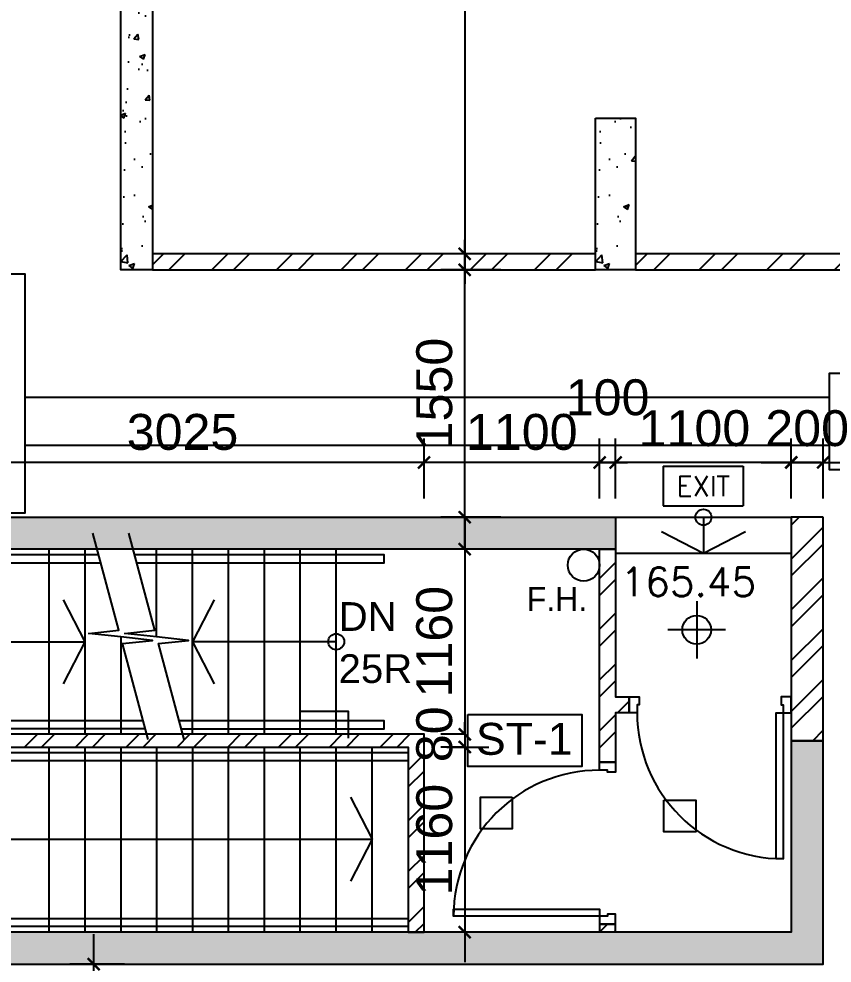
# Model space of a CAD drawing. Header units: millimetres. Extents: x 3291 to 72065, y 14527 to 43324.
# Drawn here: x 54262 to 59356, y 24306 to 30222 of the extents above; entities that cross this region are included whole.
import ezdxf
from ezdxf.enums import TextEntityAlignment as Align

# ---------------------------------------------------------------- set-up
doc = ezdxf.new("R2010")
doc.units = ezdxf.units.MM
doc.header["$MEASUREMENT"] = 0
doc.layers.get('0').update_dxf_attribs({"color": 8})
doc.layers.get('Defpoints').update_dxf_attribs({"color": 8})
doc.layers.add('00-NONPLOT', color=8, linetype='Continuous', plot=False)
for name, color, linetype in [('DLN032__', 8, 'Continuous'), ('Door', 8, 'Continuous'), ('FS', 8, 'Continuous'), ('FSD', 8, 'Continuous'), ('GBP Dim', 8, 'Continuous'), ('hatch', 8, 'Continuous'), ('LEVEL', 8, 'Continuous'), ('STAIR', 8, 'Continuous'), ('TEXT', 8, 'Continuous'), ('WALL NEW', 8, 'Continuous'), ('WALL-EX', 8, 'Continuous'), ('WALL-NEW', 8, 'Continuous'), ('WALL-STRUCTURE', 8, 'Continuous')]:
    doc.layers.add(name, color=color, linetype=linetype)
doc.styles.add('BH', font='arial.ttf')
doc.styles.add('ROMANS', font='ROMANS.shx', dxfattribs={"width": 0.65})
doc.styles.add('SWIS721LT750', font='swissl.ttf')
doc.dimstyles.new('200 GBP', dxfattribs={"dimscale": 1.5, "dimtxt": 150, "dimasz": 100, "dimexe": 125, "dimexo": 50, "dimgap": 50, "dimtad": 1, "dimdec": 0, "dimzin": 0, "dimdsep": 46, "dimtxsty": 'BH', "dimblk": 'ARCHTICK', "dimcen": 0.09, "dimdle": 125, "dimclrd": 9, "dimclre": 9, "dimclrt": 1, "dimadec": 0, "dimazin": 0, "dimtfac": 1, "dimtdec": 0, "dimtix": 1, "dimtmove": 2, "dimatfit": 3, "dimldrblk": 'ARCHTICK', "dimfxl": 1, "dimtolj": 1, "dimtzin": 0, "dimarcsym": 0})

# ---------------------------------------------------------------- blocks, each defined once
blk = doc.blocks.new('ELEX')
at = {"layer": 'DLN032__'}
for p, q in [((0, 0.5), (0, -0.5)), ((0.5, 0), (-0.5, 0))]:
    blk.add_line(p, q, dxfattribs=at)
blk.add_circle((0, 0), 0.25, dxfattribs=at)
at = {"layer": 'DLN032__', "style": 'ROMANS'}
blk.add_attdef('ELEX', (0.257, 0.354), '', height=0.5, dxfattribs=at)
blk = doc.blocks.new('21321321')
at = {"layer": 'Door'}
for points in [[(32660.8, 23312.8), (32660.8, 23250.3), (32610.8, 23250.3), (32610.8, 23262.8), (32560.8, 23262.8), (32560.8, 23312.8), (32660.8, 23312.8)], [(32560.8, 22347.8), (31645.8, 22347.8), (31645.8, 22392.8), (32560.8, 22392.8), (32560.8, 22347.8)], [(32560.8, 22297.8), (32660.8, 22297.8), (32660.8, 22360.3), (32610.8, 22360.3), (32610.8, 22347.8), (32560.8, 22347.8), (32560.8, 22297.8)]]:
    blk.add_lwpolyline(points, dxfattribs=at)
blk.add_arc((32560.8, 22347.8), 915, 90.00002, 179.99769, dxfattribs=at)
blk = doc.blocks.new('FSEX-V01')
for p, q in [((0, 300), (0, 0)), ((0, 300), (600, 300)), ((600, 300), (600, 0)), ((0, 0), (600, 0))]:
    blk.add_line(p, q)
at = {"style": 'ROMANS'}
blk.add_text('EXIT', height=150, dxfattribs=at).set_placement((300, 150), align=Align.MIDDLE)
blk = doc.blocks.new('_ArchTick')
at = {"color": 0, "const_width": 0.2}
blk.add_lwpolyline([(0.5, 0.5), (-0.5, -0.5)], dxfattribs=at)
blk = doc.blocks.new('*D49')
at = {"layer": 'Defpoints', "color": 0, "transparency": 16777216}
for p in [(57055.2, 28650), (61461.8, 28650), (61361.8, 27100)]:
    blk.add_point(p, dxfattribs=at)
at = {"layer": 'GBP Dim', "color": 9, "lineweight": -2, "transparency": 16777216}
for p, q in [((57055.2, 26912.5), (57055.2, 28837.5)), ((57280.2, 28650), (56905.2, 28650)), ((57280.2, 27100), (56905.2, 27100))]:
    blk.add_line(p, q, dxfattribs=at)
at = {"layer": 'GBP Dim', "color": 9, "lineweight": -2, "transparency": 16777216, "xscale": 75, "yscale": 75, "zscale": 75}
for p, rotation in [((57055.2, 28650), 90), ((57055.2, 27100), 270)]:
    blk.add_blockref('_ArchTick', p, dxfattribs=dict(at, rotation=rotation))
at = {"layer": 'GBP Dim', "transparency": 16777216, "insert": (56865.4, 27875), "char_height": 225, "attachment_point": 5, "rotation": 90, "style": 'BH'}
blk.add_mtext('\\A1;1550', dxfattribs=at)
blk = doc.blocks.new('*D50')
at = {"layer": 'Defpoints', "color": 0, "transparency": 16777216}
for p in [(57055.2, 25660), (57055.2, 24500), (57055.2, 24500)]:
    blk.add_point(p, dxfattribs=at)
at = {"layer": 'GBP Dim', "color": 9, "lineweight": -2, "transparency": 16777216}
for p, q in [((57055.2, 25847.5), (57055.2, 24312.5)), ((57055.2, 25660), (56905.2, 25660)), ((57055.2, 24500), (56905.2, 24500))]:
    blk.add_line(p, q, dxfattribs=at)
at = {"layer": 'GBP Dim', "color": 9, "lineweight": -2, "transparency": 16777216, "xscale": 75, "yscale": 75, "zscale": 75}
for p, rotation in [((57055.2, 25660), 90), ((57055.2, 24500), 270)]:
    blk.add_blockref('_ArchTick', p, dxfattribs=dict(at, rotation=rotation))
at = {"layer": 'GBP Dim', "transparency": 16777216, "insert": (56865.4, 25080), "char_height": 225, "attachment_point": 5, "rotation": 90, "style": 'BH'}
blk.add_mtext('\\A1;1160', dxfattribs=at)
blk = doc.blocks.new('*D51')
at = {"layer": 'Defpoints', "color": 0, "transparency": 16777216}
for p in [(57055.2, 25740), (56867.8, 25660), (57055.2, 25660)]:
    blk.add_point(p, dxfattribs=at)
at = {"layer": 'GBP Dim', "color": 9, "lineweight": -2, "transparency": 16777216}
for p, q in [((57055.2, 25740), (57055.2, 25815)), ((57055.2, 25740), (56905.2, 25740)), ((57055.2, 25740), (57055.2, 25660)), ((56942.8, 25660), (57205.2, 25660)), ((57055.2, 25660), (57055.2, 25585))]:
    blk.add_line(p, q, dxfattribs=at)
at = {"layer": 'GBP Dim', "color": 9, "lineweight": -2, "transparency": 16777216, "xscale": 75, "yscale": 75, "zscale": 75}
for p, rotation in [((57055.2, 25740), 270), ((57055.2, 25660), 90)]:
    blk.add_blockref('_ArchTick', p, dxfattribs=dict(at, rotation=rotation))
at = {"layer": 'GBP Dim', "transparency": 16777216, "insert": (56865.4, 25740), "char_height": 225, "attachment_point": 5, "rotation": 90, "style": 'BH'}
blk.add_mtext('\\A1;80', dxfattribs=at)
blk = doc.blocks.new('*D94')
at = {"layer": 'Defpoints', "color": 0, "transparency": 16777216}
for p in [(57875, 35325), (57055.2, 28750), (57875, 28750)]:
    blk.add_point(p, dxfattribs=at)
at = {"layer": 'GBP Dim', "color": 9, "lineweight": -2, "transparency": 16777216}
for p, q in [((57055.2, 35512.5), (57055.2, 28562.5)), ((57280.2, 35325), (56905.2, 35325)), ((57280.2, 28750), (56905.2, 28750))]:
    blk.add_line(p, q, dxfattribs=at)
at = {"layer": 'GBP Dim', "color": 9, "lineweight": -2, "transparency": 16777216, "xscale": 75, "yscale": 75, "zscale": 75}
for p, rotation in [((57055.2, 35325), 90), ((57055.2, 28750), 270)]:
    blk.add_blockref('_ArchTick', p, dxfattribs=dict(at, rotation=rotation))
at = {"layer": 'GBP Dim', "transparency": 16777216, "insert": (56865.4, 32037.5), "char_height": 225, "attachment_point": 5, "rotation": 90, "style": 'BH'}
blk.add_mtext('\\A1;6575', dxfattribs=at)
blk = doc.blocks.new('*D111')
at = {"layer": 'Defpoints', "color": 0, "transparency": 16777216}
for p in [(57055.2, 26900), (57055.2, 25740), (57055.2, 25740)]:
    blk.add_point(p, dxfattribs=at)
at = {"layer": 'GBP Dim', "color": 9, "lineweight": -2, "transparency": 16777216}
for p, q in [((57055.2, 27087.5), (57055.2, 25552.5)), ((57055.2, 26900), (56905.2, 26900)), ((57055.2, 25740), (56905.2, 25740))]:
    blk.add_line(p, q, dxfattribs=at)
at = {"layer": 'GBP Dim', "color": 9, "lineweight": -2, "transparency": 16777216, "xscale": 75, "yscale": 75, "zscale": 75}
for p, rotation in [((57055.2, 26900), 90), ((57055.2, 25740), 270)]:
    blk.add_blockref('_ArchTick', p, dxfattribs=dict(at, rotation=rotation))
at = {"layer": 'GBP Dim', "transparency": 16777216, "insert": (56865.4, 26320), "char_height": 225, "attachment_point": 5, "rotation": 90, "style": 'BH'}
blk.add_mtext('\\A1;1160', dxfattribs=at)
blk = doc.blocks.new('*D114')
at = {"layer": 'Defpoints', "color": 0, "transparency": 16777216}
for p in [(55000, 24300), (54730.7, 20100.1), (54900, 20100.1)]:
    blk.add_point(p, dxfattribs=at)
at = {"layer": 'GBP Dim', "color": 9, "lineweight": -2, "transparency": 16777216}
for p, q in [((54730.7, 24487.5), (54730.7, 19912.6)), ((54925, 24300), (54580.7, 24300)), ((54825, 20100.1), (54580.7, 20100.1))]:
    blk.add_line(p, q, dxfattribs=at)
at = {"layer": 'GBP Dim', "color": 9, "lineweight": -2, "transparency": 16777216, "xscale": 75, "yscale": 75, "zscale": 75}
for p, rotation in [((54730.7, 24300), 90), ((54730.7, 20100.1), 270)]:
    blk.add_blockref('_ArchTick', p, dxfattribs=dict(at, rotation=rotation))
at = {"layer": 'GBP Dim', "transparency": 16777216, "insert": (54540.8, 22200), "char_height": 225, "attachment_point": 5, "rotation": 90, "style": 'BH'}
blk.add_mtext('\\A1;4200', dxfattribs=at)
blk = doc.blocks.new('*D132')
at = {"layer": 'Defpoints', "color": 0, "transparency": 16777216}
for p in [(58000, 27443.1), (58000, 27100), (59100, 27100)]:
    blk.add_point(p, dxfattribs=at)
at = {"layer": 'GBP Dim', "color": 9, "lineweight": -2, "transparency": 16777216}
for p, q in [((58000, 27218.1), (58000, 27593.1)), ((59100, 27218.1), (59100, 27593.1)), ((59287.5, 27443.1), (57812.5, 27443.1))]:
    blk.add_line(p, q, dxfattribs=at)
at = {"layer": 'GBP Dim', "color": 9, "lineweight": -2, "transparency": 16777216, "xscale": 75, "yscale": 75, "zscale": 75, "rotation": 180}
blk.add_blockref('_ArchTick', (58000, 27443.1), dxfattribs=at)
at = {"layer": 'GBP Dim', "color": 9, "lineweight": -2, "transparency": 16777216, "xscale": 75, "yscale": 75, "zscale": 75}
blk.add_blockref('_ArchTick', (59100, 27443.1), dxfattribs=at)
at = {"layer": 'GBP Dim', "transparency": 16777216, "insert": (58493.9, 27656.5), "char_height": 225, "attachment_point": 5, "style": 'BH'}
blk.add_mtext('\\A1;1100', dxfattribs=at)
blk = doc.blocks.new('*D133')
at = {"layer": 'Defpoints', "color": 0, "transparency": 16777216}
for p in [(53775, 27443.1), (53775, 27100), (56800, 27100)]:
    blk.add_point(p, dxfattribs=at)
at = {"layer": 'GBP Dim', "color": 9, "lineweight": -2, "transparency": 16777216}
for p, q in [((53775, 27218.1), (53775, 27593.1)), ((56800, 27218.1), (56800, 27593.1)), ((56987.5, 27443.1), (53587.5, 27443.1))]:
    blk.add_line(p, q, dxfattribs=at)
at = {"layer": 'GBP Dim', "color": 9, "lineweight": -2, "transparency": 16777216, "xscale": 75, "yscale": 75, "zscale": 75, "rotation": 180}
blk.add_blockref('_ArchTick', (53775, 27443.1), dxfattribs=at)
at = {"layer": 'GBP Dim', "color": 9, "lineweight": -2, "transparency": 16777216, "xscale": 75, "yscale": 75, "zscale": 75}
blk.add_blockref('_ArchTick', (56800, 27443.1), dxfattribs=at)
at = {"layer": 'GBP Dim', "transparency": 16777216, "insert": (55287.5, 27633), "char_height": 225, "attachment_point": 5, "style": 'BH'}
blk.add_mtext('\\A1;3025', dxfattribs=at)
blk = doc.blocks.new('*D136')
at = {"layer": 'Defpoints', "color": 0, "transparency": 16777216}
for p in [(60875, 27443.1), (59300, 27100), (60875, 27100)]:
    blk.add_point(p, dxfattribs=at)
at = {"layer": 'GBP Dim', "color": 9, "lineweight": -2, "transparency": 16777216}
for p, q in [((59300, 27218.1), (59300, 27593.1)), ((60875, 27218.1), (60875, 27593.1)), ((59112.5, 27443.1), (61062.5, 27443.1))]:
    blk.add_line(p, q, dxfattribs=at)
at = {"layer": 'GBP Dim', "color": 9, "lineweight": -2, "transparency": 16777216, "xscale": 75, "yscale": 75, "zscale": 75, "rotation": 180}
blk.add_blockref('_ArchTick', (59300, 27443.1), dxfattribs=at)
at = {"layer": 'GBP Dim', "color": 9, "lineweight": -2, "transparency": 16777216, "xscale": 75, "yscale": 75, "zscale": 75}
blk.add_blockref('_ArchTick', (60875, 27443.1), dxfattribs=at)
at = {"layer": 'GBP Dim', "transparency": 16777216, "insert": (60087.5, 27632.9), "char_height": 225, "attachment_point": 5, "style": 'BH'}
blk.add_mtext('\\A1;1575', dxfattribs=at)
blk = doc.blocks.new('*D142')
at = {"layer": 'Defpoints', "color": 0, "transparency": 16777216}
for p in [(56800, 27443.1), (56800, 27100), (57900, 27100)]:
    blk.add_point(p, dxfattribs=at)
at = {"layer": 'GBP Dim', "color": 9, "lineweight": -2, "transparency": 16777216}
for p, q in [((56800, 27218.1), (56800, 27593.1)), ((57900, 27218.1), (57900, 27593.1)), ((58087.5, 27443.1), (56612.5, 27443.1))]:
    blk.add_line(p, q, dxfattribs=at)
at = {"layer": 'GBP Dim', "color": 9, "lineweight": -2, "transparency": 16777216, "xscale": 75, "yscale": 75, "zscale": 75, "rotation": 180}
blk.add_blockref('_ArchTick', (56800, 27443.1), dxfattribs=at)
at = {"layer": 'GBP Dim', "color": 9, "lineweight": -2, "transparency": 16777216, "xscale": 75, "yscale": 75, "zscale": 75}
blk.add_blockref('_ArchTick', (57900, 27443.1), dxfattribs=at)
at = {"layer": 'GBP Dim', "transparency": 16777216, "insert": (57412.4, 27632.9), "char_height": 225, "attachment_point": 5, "style": 'BH'}
blk.add_mtext('\\A1;1100', dxfattribs=at)
blk = doc.blocks.new('*D30')
at = {"layer": 'Defpoints', "color": 0, "transparency": 16777216}
for p in [(59300, 27443.1), (59100, 27100), (59300, 27100)]:
    blk.add_point(p, dxfattribs=at)
at = {"layer": 'GBP Dim', "color": 9, "lineweight": -2, "transparency": 16777216}
for p, q in [((59100, 27218.1), (59100, 27593.1)), ((59300, 27218.1), (59300, 27593.1)), ((58912.5, 27443.1), (59487.5, 27443.1))]:
    blk.add_line(p, q, dxfattribs=at)
at = {"layer": 'GBP Dim', "color": 9, "lineweight": -2, "transparency": 16777216, "xscale": 75, "yscale": 75, "zscale": 75, "rotation": 180}
blk.add_blockref('_ArchTick', (59100, 27443.1), dxfattribs=at)
at = {"layer": 'GBP Dim', "color": 9, "lineweight": -2, "transparency": 16777216, "xscale": 75, "yscale": 75, "zscale": 75}
blk.add_blockref('_ArchTick', (59300, 27443.1), dxfattribs=at)
at = {"layer": 'GBP Dim', "transparency": 16777216, "insert": (59200, 27656.5), "char_height": 225, "attachment_point": 5, "style": 'BH'}
blk.add_mtext('\\A1;200', dxfattribs=at)
blk = doc.blocks.new('*D169')
at = {"layer": 'Defpoints', "color": 0, "transparency": 16777216}
for p in [(58000, 27443.1), (57900, 27100), (58000, 27100)]:
    blk.add_point(p, dxfattribs=at)
at = {"layer": 'GBP Dim', "color": 9, "lineweight": -2, "transparency": 16777216}
for p, q in [((57900, 27218.1), (57900, 27593.1)), ((58000, 27218.1), (58000, 27593.1)), ((57900, 27443.1), (57825, 27443.1)), ((57900, 27443.1), (58000, 27443.1)), ((58000, 27443.1), (58075, 27443.1))]:
    blk.add_line(p, q, dxfattribs=at)
at = {"layer": 'GBP Dim', "color": 9, "lineweight": -2, "transparency": 16777216, "xscale": 75, "yscale": 75, "zscale": 75}
blk.add_blockref('_ArchTick', (57900, 27443.1), dxfattribs=at)
at = {"layer": 'GBP Dim', "color": 9, "lineweight": -2, "transparency": 16777216, "xscale": 75, "yscale": 75, "zscale": 75, "rotation": 180}
blk.add_blockref('_ArchTick', (58000, 27443.1), dxfattribs=at)
at = {"layer": 'GBP Dim', "transparency": 16777216, "insert": (57950, 27850), "char_height": 225, "attachment_point": 5, "style": 'BH'}
blk.add_mtext('\\A1;100', dxfattribs=at)

msp = doc.modelspace()

# ---------------------------------------------------------------- hatches: boundary and pattern name
at = {"layer": 'hatch'}
h = msp.add_hatch(dxfattribs=at)
h.set_pattern_fill('AR-CONC', color=256, scale=2, style=0)
h.set_pattern_definition([(50, (54900, 28600), (364.37, -31.88), [38.1, -419.1]), (355, (54900, 28600), (-70.486, 382.113), [30.48, -335.28]), (100.451, (54930.36, 28597.34), (293.885, 350.233), [32.38, -356.18]), (46.184, (54900, 28701.6), (542.16, -84.08), [57.15, -628.65]), (96.636, (54945.2, 28694.6), (474.81, 494.85), [48.57, -534.27]), (351.184, (54900, 28701.6), (474.81, 494.85), [45.72, -502.92]), (21, (54950.8, 28676.2), (303.23, -204.53), [38.1, -419.1]), (326, (54950.8, 28676.2), (123.604, 368.376), [30.48, -335.28]), (71.451, (54976.07, 28659.16), (426.833, 163.846), [32.38, -356.18]), (37.5, (54900, 28600), (6.177, 169.11), [0, -331.216, 0, -340.36, 0, -336.55]), (7.5, (54900, 28600), (133.64, 200.361), [0, -194.056, 0, -323.596, 0, -128.27]), (327.5, (54786.72, 28600), (271.181, -11.4575), [0, -127, 0, -396.24, 0, -525.78]), (317.5, (54735.92, 28600), (296.258, 50.853), [0, -165.1, 0, -263.144, 0, -373.38])])
h.paths.add_polyline_path([(54900, 30850), (55100, 30850), (55100, 28650), (54900, 28650)])
h = msp.add_hatch(dxfattribs=at)
h.set_pattern_fill('AR-CONC', color=256, scale=2, style=0)
h.set_pattern_definition([(50, (57875, 28600), (364.37, -31.88), [38.1, -419.1]), (355, (57875, 28600), (-70.49, 382.11), [30.48, -335.28]), (100.45, (57905.36, 28597.34), (293.89, 350.23), [32.38, -356.18]), (46.184, (57875, 28701.6), (542.16, -84.08), [57.15, -628.65]), (96.636, (57920.2, 28694.6), (474.8, 494.85), [48.57, -534.27]), (351.184, (57875, 28701.6), (474.8, 494.85), [45.72, -502.92]), (21, (57925.8, 28676.2), (303.23, -204.53), [38.1, -419.1]), (326, (57925.8, 28676.2), (123.6, 368.38), [30.48, -335.28]), (71.45, (57951.07, 28659.16), (426.83, 163.85), [32.38, -356.18]), (37.5, (57875, 28600), (6.177, 169.11), [0, -331.216, 0, -340.36, 0, -336.55]), (7.5, (57875, 28600), (133.64, 200.36), [0, -194.056, 0, -323.596, 0, -128.27]), (327.5, (57761.72, 28600), (271.181, -11.457), [0, -127, 0, -396.24, 0, -525.78]), (317.5, (57710.92, 28600), (296.26, 50.853), [0, -165.1, 0, -263.144, 0, -373.38])])
h.paths.add_polyline_path([(57875, 29600), (58125, 29600), (58125, 28650), (57875, 28650)])
h = msp.add_hatch(dxfattribs=at)
h.set_pattern_fill('ANSI32', color=256, scale=30, style=0)
h.set_pattern_definition([(45, (326561.27, -71639.24), (-202.05576, 202.05576), []), (45, (326695.98, -71639.24), (-202.05576, 202.05576), [])])
h.paths.add_polyline_path([(55100, 28650), (57875, 28650), (57875, 28750), (55100, 28750)])
h = msp.add_hatch(dxfattribs=at)
h.set_pattern_fill('ANSI32', color=256, scale=800, style=0)
h.set_pattern_definition([(45, (94160.88, 1251379.03), (-212.132034, 212.132034), []), (45, (94302.3, 1251379.03), (-212.132034, 212.132034), [])])
h.paths.add_polyline_path([(58125, 28650), (60875, 28650), (60875, 28750), (58125, 28750)])
h = msp.add_hatch(dxfattribs=at)
h.set_pattern_fill('ANSI32', color=256, scale=600, style=0)
h.set_pattern_definition([(45, (562690.5, -92603.19), (-159.09903, 159.09903), []), (45, (562796.57, -92603.19), (-159.09903, 159.09903), [])])
h.paths.add_polyline_path([(59100, 25700), (59300, 25700), (59300, 27100), (59100, 27100)])
h.paths.add_polyline_path([(51025, 24399.99998), (50924.98589, 24399.99998), (50924.98589, 22825.00004), (51025, 22825.00004)])
h = msp.add_hatch(dxfattribs=at)
h.set_pattern_fill('AR-CONC', color=256, scale=30, style=0)
h.set_pattern_definition([(50, (49234.3, 10179.93), (215.178, -18.8256), [22.5, -247.5]), (355, (49234.3, 10179.93), (-41.6254, 225.6576), [18, -198]), (100.4514, (49252.23, 10178.36), (173.5527, 206.832), [19.122, -210.3426]), (46.1842, (49234.3, 10239.93), (320.1724, -49.6558), [33.75, -371.25]), (96.6356, (49260.98, 10235.8), (280.3986, 292.2356), [28.683, -315.514]), (351.1842, (49234.3, 10239.93), (280.3986, 292.2356), [27, -297]), (21, (49264.3, 10224.93), (179.0721, -120.7857), [22.5, -247.5]), (326, (49264.3, 10224.93), (72.9946, 217.545), [18, -198]), (71.4514, (49279.22, 10214.87), (252.0667, 96.7593), [19.122, -210.3426]), (37.5, (49234.3, 10179.93), (3.64796, 99.86816), [0, -195.6, 0, -201, 0, -198.75]), (7.5, (49234.3, 10179.93), (78.92086, 118.3235), [0, -114.6, 0, -191.1, 0, -75.75]), (327.5, (49167.4, 10179.93), (160.14673, -6.76646), [0, -75, 0, -234, 0, -310.5]), (317.5, (49137.4, 10179.93), (174.9559, 30.0315), [0, -97.5, 0, -155.4, 0, -220.5])])
h.paths.add_polyline_path([(52125, 27100), (58000, 27100), (58000, 26900), (52125, 26900)])
h = msp.add_hatch(dxfattribs=at)
h.set_pattern_fill('ANSI32', color=256, scale=600, style=0)
edge = h.paths.add_edge_path()
edge.add_line((58000, 25565.00006), (57900, 25565.00006))
edge.add_line((57900, 25565.00006), (57900, 26900))
edge.add_line((57900, 26900), (58000, 26900))
edge.add_line((58000, 26900), (58000, 25975))
edge.add_line((58000, 25975), (58085, 25975))
edge.add_line((58085, 25975), (58085, 25875))
edge.add_line((58085, 25875), (58000, 25875))
h = msp.add_hatch(dxfattribs=at)
h.set_pattern_fill('ANSI32', color=256, scale=600, style=0)
h.set_pattern_definition([(45, (53775, 24500), (-159.099, 159.099), []), (45, (53881.07, 24500), (-159.099, 159.099), [])])
h.paths.add_polyline_path([(56700, 24499.99854), (56800, 24499.99709), (56800, 25740), (53775.00079, 25739.99996), (53774.99933, 25660), (56700, 25660)])
h = msp.add_hatch(dxfattribs=at)
h.set_pattern_fill('AR-CONC', color=256, scale=30, style=0)
h.set_pattern_definition([(50, (0, 0), (215.17805, -18.82564), [22.5, -247.5]), (355, (0, 0), (-41.6254, 225.65764), [18, -198]), (100.4514, (17.93, -1.57), (173.5528, 206.83186), [19.12206, -210.3426]), (46.1842, (0, 60), (320.1723, -49.6557), [33.75, -371.25]), (96.6356, (26.68, 55.86), (280.3988, 292.2354), [28.6831, -315.5139]), (351.1842, (0, 60), (280.3986, 292.2356), [27, -297]), (21, (30, 45), (179.0721, -120.78567), [22.5, -247.5]), (326, (30, 45), (72.9946, 217.545), [18, -198]), (71.4514, (44.92, 34.93), (252.0668, 96.75915), [19.12206, -210.3426]), (37.5, (0, 0), (3.64796, 99.86816), [0, -195.6, 0, -201, 0, -198.75]), (7.5, (0, 0), (78.92086, 118.32351), [0, -114.6, 0, -191.1, 0, -75.75]), (327.5, (-66.9, 0), (160.14673, -6.76646), [0, -75, 0, -234, 0, -310.5]), (317.5, (-96.9, 0), (174.95585, 30.0315), [0, -97.5, 0, -155.4, 0, -220.5])])
h.paths.add_polyline_path([(53325, 24300), (53325, 24300), (59300, 24300), (59300, 25700), (59100, 25700), (59100, 24500), (53325, 24500)])
h = msp.add_hatch(dxfattribs=at)
h.set_pattern_fill('ANSI32', color=256, scale=500, style=0)
h.set_pattern_definition([(45, (57900, 24500), (-132.58, 132.58), []), (45, (57988.39, 24500), (-132.58, 132.58), [])])
h.paths.add_polyline_path([(57900, 24500), (58000, 24500), (58000, 24550.00006), (57900, 24550.00006)])

# ---------------------------------------------------------------- linework, layer by layer
at = {"ltscale": 1000}
for p, q in [((59337.5, 27849.98023), (54299.96352, 27849.98023)), ((59337.5, 27549.98023), (54299.96352, 27549.98023))]:
    msp.add_line(p, q, dxfattribs=at)
for points in [[(53700, 28624.99468), (54299.96352, 28624.99468), (54299.96352, 27124.99468), (53700, 27124.99468)], [(60837.5, 27399.99847), (60837.5, 27999.96199), (59337.5, 27999.96199), (59337.5, 27399.99847)]]:
    msp.add_lwpolyline(points, close=True)
at = {"layer": '00-NONPLOT'}
msp.add_lwpolyline([(56025.00006, 25885), (56325.00006, 25885), (56325.00006, 25716.69311)], dxfattribs=at)
at = {"layer": 'FSD'}
for points in [[(57353.01033, 25347.01564), (57353.01033, 25147.01564), (57153.01033, 25147.01564), (57153.01033, 25347.01564), (57353.01033, 25347.01564)], [(58302.98435, 25328.01031), (58502.98435, 25328.01031), (58502.98435, 25128.01031), (58302.98435, 25128.01031), (58302.98435, 25328.01031)]]:
    msp.add_lwpolyline(points, dxfattribs=at)
msp.add_circle((57800, 26800), 100, dxfattribs=at)
at = {"layer": 'STAIR'}
for p, q in [((54900.00006, 26350), (54900.00006, 25739.99997)), ((52955.00002, 26319.99998), (54675.00006, 26319.99998))]:
    msp.add_line(p, q, dxfattribs=at)
for points in [[(58000, 27100), (59100, 27100)], [(58550, 27100), (58550, 26875)], [(55071.95405, 25708.25896), (54911.27884, 26307.907), (55098.82462, 26328.083), (54900.00006, 26350), (54701.1755, 26371.91699), (54888.72128, 26392.09299), (54725.83308, 26999.99999)], [(55296.95405, 25708.25896), (55136.27884, 26307.907), (55323.82462, 26328.083), (55125.00006, 26350), (54926.1755, 26371.91699), (55113.72128, 26392.09299), (54950.83308, 26999.99999)], [(58286.67638, 27009.59531), (58550, 26875), (58813.32363, 27009.59531)], [(54762.00622, 26865), (53475.00006, 26865), (53475.00006, 26815), (54775.40368, 26815)], [(54450.00006, 26900), (54450.00006, 25739.99997)], [(54675.00006, 26900), (54675.00006, 25739.99997)], [(55000.40368, 26815), (56550.00006, 26815), (56550.00006, 26865), (54987.00622, 26865)], [(55125.00006, 26350), (55125.00006, 26900)], [(55350.00006, 25739.99998), (55350.00006, 26900)], [(55575.00006, 25739.99998), (55575.00006, 26900)], [(55800.00006, 25739.99998), (55800.00006, 26900)], [(56025.00006, 25739.99999), (56025.00006, 26900)], [(56250.00006, 25739.99999), (56250.00006, 26900)], [(58000, 26875), (59100, 26875)], [(54540.40474, 26583.32361), (54675.00006, 26319.99998), (54540.40474, 26056.67635)], [(55484.59537, 26583.32362), (55350.00006, 26319.99999), (55484.59537, 26056.67636)], [(56250.00006, 26319.99999), (55350.00006, 26319.99999)], [(55040.67338, 25825), (53685.00006, 25825), (53685.00006, 25575), (56700, 25575)], [(55279.07085, 25774.99999), (56550.00007, 25774.99999), (56550.00007, 25824.99999), (55265.67339, 25824.99999)], [(55054.07084, 25775), (53735.00006, 25775), (53735.00006, 25625), (56700, 25625)], [(54450.00006, 25660), (54450.00006, 24500)], [(54675.00006, 25660), (54675.00006, 24500)], [(54900.00006, 25660), (54900.00006, 24500)], [(55125.00006, 25660), (55125.00006, 24505.2413)], [(55350.00006, 25660), (55350.00006, 24505.2413)], [(55575.00006, 24505.24129), (55575.00006, 25660)], [(55800.00006, 24505.24129), (55800.00006, 25660)], [(56025.00006, 24505.24129), (56025.00006, 25660)], [(56250.00006, 24505.24129), (56250.00006, 25660)], [(56475.00006, 24505.24129), (56475.00006, 25660)], [(56340.40474, 25345.94427), (56475.00006, 25082.62064), (56340.40474, 24819.29701)], [(53775.00006, 25082.62064), (56475.00006, 25082.62064)], [(56700, 24534.99999), (53700.00006, 24534.99999), (53700.00006, 24584.99999), (56700, 24584.99999)]]:
    msp.add_lwpolyline(points, dxfattribs=at)
for centre in [(58550, 27100, -0.00039), (56250.00006, 26319.99999, -0.00039)]:
    msp.add_circle(centre, 50, dxfattribs=at)
at = {"layer": 'TEXT'}
msp.add_lwpolyline([(57074.25962, 25863.03081), (57788.09611, 25863.03081), (57788.09611, 25537.16186), (57074.25962, 25537.16186)], close=True, dxfattribs=at)
at = {"layer": 'WALL NEW'}
msp.add_lwpolyline([(58000, 24500), (58000, 24550.00006), (57900, 24550.00006), (57900, 24500)], dxfattribs=at)
at = {"layer": 'WALL-EX'}
msp.add_lwpolyline([(56699.99997, 24499.99854), (56700, 24499.99854), (56800, 24499.99709), (56800, 25740), (53775.00079, 25739.99996), (53774.99933, 25660), (56700, 25660), (56700, 24499.99854)], dxfattribs=at)
at = {"layer": 'WALL-NEW'}
for points in [[(55100, 28650), (57875, 28650), (57875, 28750), (55100, 28750), (55100, 28650)], [(58125, 28650), (60875, 28650), (60875, 28750), (58125, 28750), (58125, 28650)], [(58000, 25565.00006), (57900, 25565.00006), (57900, 26900), (58000, 26900), (58000, 25975), (58085, 25975), (58085, 25875), (58000, 25875), (58000.00002, 25565.00006)]]:
    msp.add_lwpolyline(points, dxfattribs=at)
msp.add_lwpolyline([(59300, 27100), (59100, 27100), (59100, 25700), (59300, 25700)], close=True, dxfattribs=at)
at = {"layer": 'WALL-STRUCTURE'}
for points in [[(54900, 30850), (55100, 30850), (55100, 28650), (54900, 28650)], [(57875, 29600), (58125, 29600), (58125, 28650), (57875, 28650)], [(52125, 27100), (58000, 27100), (58000, 26900), (52125, 26900)]]:
    msp.add_lwpolyline(points, close=True, dxfattribs=at)
msp.add_lwpolyline([(53325, 24300), (53325, 24300), (59300, 24300), (59300, 25700), (59100, 25700), (59100, 24500), (53325, 24500), (53325, 24300)], dxfattribs=at)

# ---------------------------------------------------------------- block references
at = {"layer": 'DLN032__'}
ref = msp.add_blockref('ELEX', (58508.24214, 26394.68648), dxfattribs=dict(at, xscale=360, yscale=360, zscale=360))
ref.add_attrib('ELEX', '165.45', (58031.44139, 26604.6461), dxfattribs={"layer": 'LEVEL', "height": 180, "rotation": 359.999999997, "style": 'ROMANS'})
at = {"layer": 'Door', "rotation": 90}
msp.add_blockref('21321321', (81397.75776, -6685.78118), dxfattribs=at)
at = {"layer": 'Door'}
msp.add_blockref('21321321', (25339.21884, 2252.24224), dxfattribs=at)
at = {"layer": 'FS', "xscale": 0.8333333332557231, "yscale": 0.8333333332557231, "zscale": 0.8333333332557231}
msp.add_blockref('FSEX-V01', (58298.73106, 27170.37627), dxfattribs=at)

# ---------------------------------------------------------------- texts
at = {"layer": 'FSD', "insert": (57822.10106, 26513.03378), "char_height": 150, "width": 1512.98145, "attachment_point": 9, "style": 'SWIS721LT750'}
msp.add_mtext('{\\fUnivers|b0|i0|c0|p34;F.H.}', dxfattribs=at)
at = {"layer": 'TEXT', "style": 'BH'}
for s, height, rotation, p in [('DN', 180, 359.999999998, (56265.88811, 26387.81466)), ('25R', 180, 359.999999998, (56265.01978, 26061.47154)), ('ST-1', 200, 359.999999999, (57125.36639, 25611.39906))]:
    msp.add_text(s, height=height, rotation=rotation, dxfattribs=at).set_placement(p)

# ---------------------------------------------------------------- dimensions: what is measured, and where the dimension line sits
at = {"layer": 'GBP Dim'}
for base, p1, p2, angle, picture, middle in [((57055.24932, 28750), (57875, 35325), (57875.00021, 28750), 90, '*D94', (56865.3704, 32037.5)), ((57055.24953, 28650), (61361.80968, 27100), (61461.80968, 28650), 270, '*D49', (56865.3706, 27875)), ((54730.70375, 20100.09384), (55000.00003, 24300), (54899.99994, 20100.09384), 90, '*D114', (54540.82483, 22200.04692))]:
    dim = msp.add_linear_dim(base=base, p1=p1, p2=p2, angle=angle, dimstyle='200 GBP', override={"dimasz": 50, "dimexe": 100, "dimclrt": 256, "dimfxl": 150, "dimfxlon": 1}, dxfattribs=at)
    dim.commit()
    dim.dimension.update_dxf_attribs({"geometry": picture, "text_midpoint": middle})
for base, p1, p2, angle, picture, middle in [((58000, 27443.05705), (57900.00006, 27099.99999), (58000, 27100), 180, '*D169', (57950.00003, 27849.99997)), ((57055.24953, 25740), (57055.24953, 26900), (57055.24953, 25740), 90, '*D111', (56865.3706, 26320)), ((57055.24953, 25660), (57055.24953, 25740), (56867.81154, 25660), 90, '*D51', (56865.3706, 25740)), ((57055.24953, 24500), (57055.24953, 25660), (57055.24953, 24500), 90, '*D50', (56865.3706, 25080))]:
    dim = msp.add_linear_dim(base=base, p1=p1, p2=p2, angle=angle, dimstyle='200 GBP', override={"dimasz": 50, "dimexe": 100, "dimclrt": 256, "dimfxl": 150, "dimfxlon": 1}, dxfattribs=at)
    dim.commit()
    dim.dimension.update_dxf_attribs({"geometry": picture, "text_midpoint": middle, "dimtype": 160})
for base, p1, p2, picture, middle in [((53775.00006, 27443.05705), (56800, 27100), (53775.00006, 27099.99467), '*D133', (55287.50003, 27633.01271)), ((60875, 27443.05705), (59300, 27100), (60875, 27100), '*D136', (60087.5, 27632.93597))]:
    dim = msp.add_linear_dim(base=base, p1=p1, p2=p2, dimstyle='200 GBP', override={"dimasz": 50, "dimexe": 100, "dimclrt": 256, "dimfxl": 150, "dimfxlon": 1}, dxfattribs=at)
    dim.commit()
    dim.dimension.update_dxf_attribs({"geometry": picture, "text_midpoint": middle})
for base, p1, p2, picture, middle in [((56800, 27443.05705), (57900, 27100), (56800, 27100), '*D142', (57412.44735, 27632.93597)), ((58000, 27443.05705), (59099.99994, 27099.99999), (58000, 27100), '*D132', (58493.85505, 27656.47767)), ((59300, 27443.05705), (59100, 27100), (59300, 27100), '*D30', (59200, 27656.47767))]:
    dim = msp.add_linear_dim(base=base, p1=p1, p2=p2, dimstyle='200 GBP', override={"dimasz": 50, "dimexe": 100, "dimclrt": 256, "dimfxl": 150, "dimfxlon": 1}, dxfattribs=at)
    dim.commit()
    dim.dimension.update_dxf_attribs({"geometry": picture, "text_midpoint": middle, "dimtype": 160})

doc.saveas('drawing.dxf')
